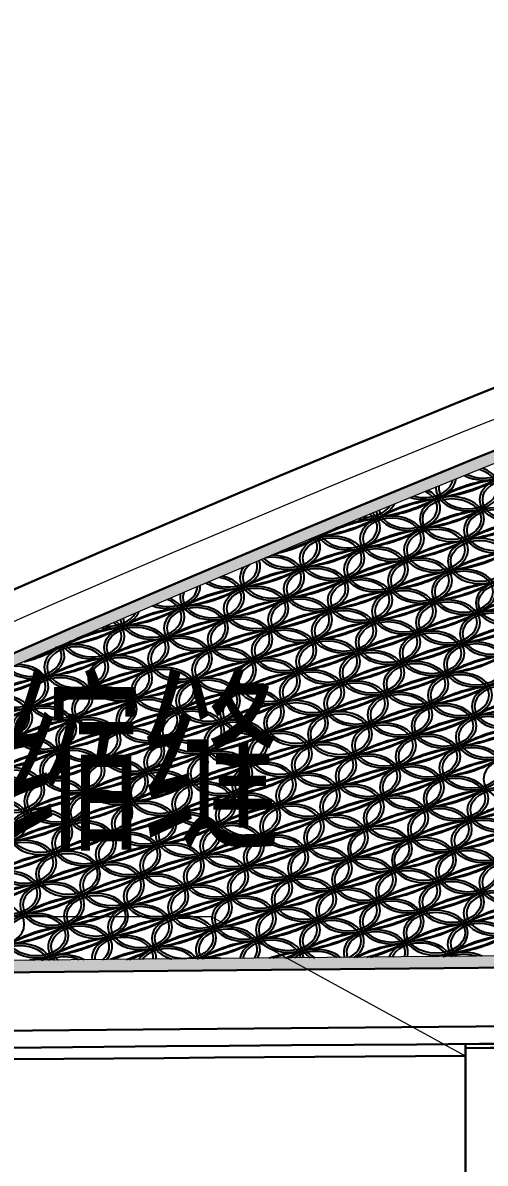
# Model space of a CAD drawing. Extents: x -2611510 to 954358, y -247163 to 181535.
# Drawn here: x 162709 to 170616, y 37993 to 57513 of the extents above; entities that cross this region are included whole.
import ezdxf

# ---------------------------------------------------------------- set-up
doc = ezdxf.new("R2010")
doc.units = 0
doc.linetypes.add('CENTER', pattern=[2, 1.25, -0.25, 0.25, -0.25])
doc.linetypes.add('HIDDEN', pattern=[9.525, 6.35, -3.175])
doc.layers.get('Defpoints').update_dxf_attribs({"color": 8})
for name, color, linetype, lineweight in [('文字', 7, 'Continuous', 15), ('标注', 3, 'Continuous', 18), ('桥 中心线', 5, 'CENTER', 15), ('桥 构造粗实', 1, 'Continuous', 30), ('虚线', 6, 'HIDDEN', 15)]:
    doc.layers.add(name, color=color, linetype=linetype, lineweight=lineweight)
doc.styles.add('仿宋字', font='仿宋_GB2312.TTF', dxfattribs={"width": 0.7})
doc.dimstyles.new('750', dxfattribs={"dimscale": 0, "dimtxt": 2.5, "dimasz": 1, "dimexe": 1, "dimexo": 1, "dimgap": 0, "dimtad": 0, "dimdec": 0, "dimlfac": 0.1, "dimrnd": 0.1, "dimzin": 12, "dimdsep": 46, "dimtxsty": '仿宋字', "dimblk": 'OBLIQUE', "dimcen": -1, "dimclrd": 256, "dimclre": 256, "dimclrt": 256, "dimadec": 4, "dimazin": 0, "dimtp": 2, "dimtm": 3, "dimtfac": 0.5, "dimtdec": 0, "dimtmove": 2, "dimatfit": 3, "dimldrblk": 'OBLIQUE', "dimfxl": 3, "dimfxlon": 1, "dimtvp": 0.7, "dimtolj": 1, "dimtzin": 12, "dimarcsym": 0})

# ---------------------------------------------------------------- blocks, each defined once
blk = doc.blocks.new('332323')
at = {"color": 8}
for centre, major_axis, start_param, end_param in [((-37, 10215), (550, 0), 4.063146, 6.412427), ((-37, 10215), (500, 0), 4.10501, 6.370381), ((-311, 9689), (-550, 0), 6.233264, 10.531022), ((-311, 9689), (-500, 0), 6.1665, 10.598033), ((-1063, 9881), (-550, 0), 7.422785, 9.344007), ((-1063, 9881), (500, 0), 4.352475, 6.130815), ((374, 8660), (1697, 0), 1.707987, 2.30627), ((727, 8132), (-2505, 0), -1.335396, -0.933532), ((-996, 10718), (-1697, 0), 1.707987, 2.30627), ((-1348, 11246), (-2505, 0), 1.806196, 2.208061), ((-1336, 9354), (-550, 0), 6.453312, 10.318801), ((-1336, 9354), (-500, 0), 6.415112, 10.357393), ((-2088, 9546), (-550, 0), 7.692764, 9.08154), ((-2088, 9546), (-500, 0), 7.822338, 8.951046), ((-651, 8326), (1697, 0), 1.707987, 2.30627), ((-299, 7797), (-2505, 0), -1.335396, -0.933532), ((-2021, 10383), (-1697, 0), 1.707987, 2.30627), ((-2374, 10912), (-2505, 0), 1.806196, 2.208061), ((-585, 9163), (-550, 0), 3.141593, 9.424778), ((-2362, 9020), (550, 0), 3.523627, 6.973313), ((-2362, 9020), (500, 0), 3.508012, 6.989226), ((-1610, 8828), (-550, 0), 3.141593, 9.424778), ((-1610, 8828), (-500, 0), 3.141593, 9.424778), ((101, 8134), (1697, 0), 1.707987, 2.30627), ((453, 7605), (-2505, 0), -1.335396, -0.933532), ((-1270, 10191), (-1697, 0), 1.707987, 2.30627), ((-1622, 10720), (2505, 0), -1.335396, -0.933532), ((167, 8971), (-550, 0), 3.141593, 9.424778), ((167, 8971), (-500, 0), 3.141593, 9.424778), ((-1676, 7991), (1697, 0), 1.707987, 2.30627), ((-1324, 7462), (-2505, 0), -1.335396, -0.933532), ((-3047, 10048), (-1697, 0), 1.707987, 2.30627), ((-3399, 10577), (-2505, 0), 1.806196, 2.208061), ((-858, 8637), (-550, 0), 3.141593, 9.424778), ((-858, 8637), (-500, 0), 3.141593, 9.424778), ((852, 7943), (1697, 0), 1.707987, 2.30627), ((1205, 7414), (-2505, 0), -1.335396, -0.933532), ((-518, 10000), (-1697, 0), 1.707987, 2.30627), ((-870, 10529), (2505, 0), -1.335396, -0.933532), ((-3387, 8685), (550, 0), 3.73724, 6.767796), ((-3387, 8685), (500, 0), 3.742717, 6.762578), ((-4072, 9713), (-1697, 0), 1.858446, 2.30627), ((-4424, 10242), (-2505, 0), 1.947419, 2.208061), ((-2350, 7128), (-2505, 0), -1.335396, -1.305046), ((-2702, 7656), (1697, 0), 1.707987, 1.741871), ((-3113, 9211), (550, 0), 5.01341, 5.484842), ((-925, 7799), (-1697, 0), -1.433605, -0.835323), ((-572, 7271), (-2505, 0), -1.335396, -0.933532), ((-2295, 9857), (1697, 0), -1.433605, -0.835323), ((-2647, 10385), (2505, 0), -1.335396, -0.933532), ((-173, 7608), (-1697, 0), -1.433605, -0.835323), ((179, 7079), (-2505, 0), -1.335396, -0.933532), ((-1543, 9665), (-1697, 0), 1.707987, 2.30627), ((-1896, 10194), (-2505, 0), 1.806196, 2.208061), ((-106, 8445), (-550, 0), 3.141593, 9.424778), ((-1950, 7465), (-1697, 0), -1.433605, -0.835323), ((-1598, 6936), (-2505, 0), -1.335396, -0.933532), ((-3320, 9522), (1697, 0), -1.433605, -0.835323), ((-3673, 10051), (-2505, 0), 1.806196, 2.208061), ((-1884, 8302), (-550, 0), 3.141593, 9.424778), ((-1884, 8302), (-500, 0), 3.141593, 9.424778), ((579, 7416), (1697, 0), 1.707987, 2.30627), ((931, 6888), (-2505, 0), -1.335396, -0.933532), ((-792, 9474), (-1697, 0), 1.707987, 2.30627), ((-1144, 10002), (-2505, 0), 1.806196, 2.208061), ((-4412, 8350), (550, 0), 3.961894, 6.551284), ((-4412, 8350), (500, 0), 3.990247, 6.523189), ((-3661, 8159), (-550, 0), 5.788379, 11.002595), ((-3661, 8159), (-500, 0), 5.580646, 11.20918), ((-1198, 7273), (1697, 0), 1.707987, 2.30627), ((-846, 6744), (-2505, 0), -1.335396, -0.933532), ((-2569, 9330), (-1697, 0), 1.707987, 2.30627), ((-2921, 9859), (2505, 0), -1.335396, -0.933532), ((-1132, 8110), (-550, 0), 3.141593, 9.424778), ((-1132, 8110), (-500, 0), 3.141593, 9.424778), ((-2975, 7130), (1697, 0), 1.707987, 2.30627), ((-2623, 6601), (-2505, 0), -1.335396, -0.933532), ((-4346, 9187), (-1697, 0), 1.707987, 2.30627), ((-4698, 9716), (2505, 0), -1.335396, -0.933532), ((-447, 7082), (1697, 0), 1.707987, 2.30627), ((-94, 6553), (-2505, 0), -1.335396, -0.933532), ((-1817, 9139), (1697, 0), -1.433605, -0.835323), ((-2169, 9668), (2505, 0), -1.335396, -0.933532), ((-380, 7919), (-550, 0), 3.141593, 9.424778), ((-380, 7919), (-500, 0), 3.141593, 9.424778), ((-5438, 8016), (-550, 0), 7.35256, 9.451997), ((-5438, 8016), (500, 0), 4.269244, 6.25244), ((-4686, 7824), (-550, 0), 6.136792, 10.663146), ((-4686, 7824), (-500, 0), 6.050057, 10.749428), ((-2224, 6939), (1697, 0), 1.707987, 2.30627), ((-1871, 6410), (-2505, 0), -1.335396, -0.933532), ((-3594, 8996), (1697, 0), -1.433605, -0.835323), ((-3946, 9525), (-2505, 0), 1.806196, 2.208061), ((305, 6890), (-1697, 0), -1.433605, -0.835323), ((657, 6361), (-2505, 0), -1.335396, -0.933532), ((-1065, 8947), (1697, 0), -1.433605, -0.835323), ((-1417, 9476), (-2505, 0), 1.806196, 2.208061), ((372, 7727), (-550, 0), 3.141593, 9.424778), ((-4001, 6795), (1697, 0), 1.707987, 2.30627), ((-3649, 6267), (-2505, 0), -1.335396, -0.933532), ((-5371, 8853), (1697, 0), -1.433605, -0.835323), ((-5723, 9381), (-2505, 0), 1.806196, 2.208061), ((-3182, 7441), (-550, 0), 3.141593, 9.424778), ((-1472, 6747), (-1697, 0), -1.433605, -0.835323), ((-1120, 6218), (2505, 0), 1.806196, 2.208061), ((-2842, 8804), (-1697, 0), 1.707987, 2.30627), ((-3195, 9333), (-2505, 0), 1.806196, 2.208061), ((-1405, 7584), (-550, 0), 3.141593, 9.424778), ((-1405, 7584), (-500, 0), 3.141593, 9.424778), ((1057, 6699), (1697, 0), 1.707987, 2.30627), ((1409, 6170), (-2505, 0), -1.335396, -0.933532), ((-313, 8756), (-1697, 0), 1.707987, 2.30627), ((-666, 9285), (2505, 0), -1.335396, -0.933532), ((-5711, 7489), (-550, 0), 6.412753, 10.395489), ((-5711, 7489), (-500, 0), 6.367151, 10.440796), ((-5026, 6461), (1697, 0), 1.707987, 2.30627), ((-4674, 5932), (-2505, 0), -1.335396, -0.933532), ((-6397, 8518), (-1697, 0), 1.707987, 2.30627), ((-6749, 9047), (2505, 0), -1.335396, -0.933532), ((-4960, 7298), (-550, 0), 3.141593, 9.424778), ((-4960, 7298), (-500, 0), 3.141593, 9.424778), ((-3249, 6604), (1697, 0), 1.707987, 2.30627), ((-2897, 6075), (-2505, 0), -1.335396, -0.933532), ((-4619, 8661), (-1697, 0), 1.707987, 2.30627), ((-4972, 9190), (2505, 0), -1.335396, -0.933532), ((-3182, 7441), (-500, 0), 3.141593, 9.424778), ((-720, 6556), (-1697, 0), -1.433605, -0.835323), ((-368, 6027), (2505, 0), 1.806196, 2.208061), ((-2091, 8613), (-1697, 0), 1.707987, 2.30627), ((-2443, 9141), (-2505, 0), 1.806196, 2.208061), ((-654, 7393), (-550, 0), 3.141593, 9.424778), ((-654, 7393), (-500, 0), 3.141593, 9.424778), ((-6463, 7681), (550, 0), 4.513821, 6.015904), ((-6463, 7681), (500, 0), 4.627947, 5.902379), ((-4274, 6269), (1697, 0), 1.707987, 2.30627), ((-3922, 5740), (-2505, 0), -1.335396, -0.933532), ((-5645, 8326), (1697, 0), -1.433605, -0.835323), ((-5997, 8855), (2505, 0), -1.335396, -0.933532), ((-2497, 6412), (1697, 0), 1.707987, 2.30627), ((-2145, 5884), (-2505, 0), -1.335396, -0.933532), ((-3868, 8469), (-1697, 0), 1.707987, 2.30627), ((-4220, 8998), (2505, 0), -1.335396, -0.933532), ((32, 6364), (1697, 0), 1.707987, 2.30627), ((384, 5835), (-2505, 0), -1.335396, -0.933532), ((-1339, 8421), (1697, 0), -1.433605, -0.835323), ((-1691, 8950), (2505, 0), -1.335396, -0.933532), ((98, 7201), (-550, 0), 3.141593, 9.424778), ((98, 7201), (-500, 0), 3.141593, 9.424778), ((-6737, 7155), (-550, 0), 6.666283, 10.150018), ((-6737, 7155), (-500, 0), 6.648636, 10.167401), ((-6052, 6126), (1697, 0), 1.707987, 2.30627), ((-5699, 5597), (-2505, 0), -1.335396, -0.933532), ((-7422, 8183), (1697, 0), -1.433605, -0.835323), ((-7774, 8712), (-2505, 0), 1.806196, 2.208061), ((-3523, 6078), (-1697, 0), -1.433605, -0.835323), ((-3170, 5549), (-2505, 0), -1.335396, -0.933532), ((-4893, 8135), (1697, 0), -1.433605, -0.835323), ((-5245, 8664), (-2505, 0), 1.806196, 2.208061), ((-1746, 6221), (1697, 0), 1.707987, 2.30627), ((-1393, 5692), (-2505, 0), -1.335396, -0.933532), ((-3116, 8278), (1697, 0), -1.433605, -0.835323), ((-3468, 8807), (-2505, 0), 1.806196, 2.208061), ((783, 6172), (1697, 0), 1.707987, 2.30627), ((1136, 5644), (-2505, 0), -1.335396, -0.933532), ((-587, 8230), (-1697, 0), 1.707987, 2.30627), ((-939, 8758), (-2505, 0), 1.806196, 2.208061), ((-7488, 7346), (550, 0), 5.031745, 5.508032), ((-5300, 5934), (-1697, 0), -1.433605, -0.835323), ((-4948, 5406), (-2505, 0), -1.335396, -0.933532), ((-6670, 7992), (-1697, 0), 1.707987, 2.30627), ((-7022, 8520), (-2505, 0), 1.806196, 2.208061), ((-5233, 6772), (-550, 0), 3.141593, 9.424778), ((-5233, 6772), (-500, 0), 3.141593, 9.424778), ((-2771, 5886), (1697, 0), 1.707987, 2.30627), ((-2419, 5357), (-2505, 0), -1.335396, -0.933532), ((-4141, 7943), (-1697, 0), 1.707987, 2.30627), ((-4494, 8472), (2505, 0), -1.335396, -0.933532), ((-2704, 6723), (-550, 0), 3.141593, 9.424778), ((-2704, 6723), (-500, 0), 3.141593, 9.424778), ((-994, 6029), (-1697, 0), -1.433605, -0.835323), ((-642, 5500), (2505, 0), 1.806196, 2.208061), ((-2364, 8086), (1697, 0), -1.433605, -0.835323), ((-2716, 8615), (-2505, 0), 1.806196, 2.208061), ((-175, 6675), (-550, 0), 3.141593, 9.424778), ((-7762, 6820), (-550, 0), 6.917064, 9.907089), ((-7762, 6820), (-500, 0), 6.924307, 9.899554), ((-8447, 7848), (-1697, 0), 1.895107, 2.30627), ((-8800, 8377), (2505, 0), -1.16048, -0.933532), ((-7010, 6628), (-550, 0), 3.141593, 9.424778), ((-7010, 6628), (-500, 0), 3.141593, 9.424778), ((-6725, 5263), (-2505, 0), -1.335396, -1.310343), ((-7077, 5791), (1697, 0), 1.707987, 1.736521), ((-4548, 5743), (1697, 0), 1.707987, 2.30627), ((-4196, 5214), (-2505, 0), -1.335396, -0.933532), ((-5918, 7800), (-1697, 0), 1.707987, 2.30627), ((-6271, 8329), (2505, 0), -1.335396, -0.933532), ((-4481, 6580), (-550, 0), 3.141593, 9.424778), ((-4481, 6580), (-500, 0), 3.141593, 9.424778), ((-2019, 5695), (1697, 0), 1.707987, 2.30627), ((-1667, 5166), (-2505, 0), -1.335396, -0.933532), ((-3390, 7752), (-1697, 0), 1.707987, 2.30627), ((-3742, 8281), (2505, 0), -1.335396, -0.933532), ((-242, 5838), (1697, 0), 1.707987, 2.30627), ((110, 5309), (-2505, 0), -1.335396, -0.933532), ((-1612, 7895), (-1697, 0), 1.707987, 2.30627), ((-1965, 8424), (-2505, 0), 1.806196, 2.208061), ((-175, 6675), (-500, 0), 3.141593, 9.424778), ((-8036, 6294), (550, 0), 2.74222, 7.804796), ((-8036, 6294), (500, 0), 2.579458, 7.968499), ((-6325, 5600), (1697, 0), 1.707987, 2.30627), ((-5973, 5071), (-2505, 0), -1.335396, -0.933532), ((-7696, 7657), (-1697, 0), 1.707987, 2.30627), ((-8048, 8186), (2505, 0), -1.335396, -0.933532), ((-6259, 6437), (-550, 0), 3.141593, 9.424778), ((-6259, 6437), (-500, 0), 3.141593, 9.424778), ((-3796, 5551), (1697, 0), 1.707987, 2.30627), ((-3444, 5023), (-2505, 0), -1.335396, -0.933532), ((-5167, 7609), (-1697, 0), 1.707987, 2.30627), ((-5519, 8137), (2505, 0), -1.335396, -0.933532), ((-3730, 6388), (-550, 0), 3.141593, 9.424778), ((-3730, 6388), (-500, 0), 3.141593, 9.424778), ((-1267, 5503), (1697, 0), 1.707987, 2.30627), ((-915, 4974), (-2505, 0), -1.335396, -0.933532), ((-2638, 7560), (-1697, 0), 1.707987, 2.30627), ((-2990, 8089), (-2505, 0), 1.806196, 2.208061), ((510, 5646), (-1697, 0), -1.433605, -0.835323), ((862, 5117), (-2505, 0), -1.335396, -0.933532), ((-861, 7703), (1697, 0), -1.433605, -0.835323), ((-1213, 8232), (2505, 0), -1.335396, -0.933532), ((-5573, 5408), (1697, 0), 1.707987, 2.30627), ((-5221, 4879), (-2505, 0), -1.335396, -0.933532), ((-6944, 7465), (-1697, 0), 1.707987, 2.30627), ((-7296, 7994), (-2505, 0), 1.806196, 2.208061), ((-3045, 5360), (1697, 0), 1.707987, 2.30627), ((-2692, 4831), (-2505, 0), -1.335396, -0.933532), ((-4415, 7417), (1697, 0), -1.433605, -0.835323), ((-4767, 7946), (-2505, 0), 1.806196, 2.208061), ((-516, 5312), (-1697, 0), -1.433605, -0.835323), ((-163, 4783), (2505, 0), 1.806196, 2.208061), ((-1886, 7369), (-1697, 0), 1.707987, 2.30627), ((-2238, 7897), (-2505, 0), 1.806196, 2.208061), ((-449, 6149), (-550, 0), 3.141593, 9.424778), ((-449, 6149), (-500, 0), 3.141593, 9.424778), ((-7351, 5265), (-1697, 0), -1.433605, -0.835323), ((-6998, 4736), (2505, 0), 1.806196, 2.208061), ((-8721, 7322), (1697, 0), -1.433605, -0.835323), ((-9073, 7851), (-2505, 0), 1.806196, 2.208061), ((-6599, 5074), (-1697, 0), -1.433605, -0.835323), ((-6247, 4545), (-2505, 0), -1.335396, -0.933532), ((-7969, 7131), (-1697, 0), 1.707987, 2.30627), ((-8321, 7660), (-2505, 0), 1.806196, 2.208061), ((-4822, 5217), (-1697, 0), -1.433605, -0.835323), ((-4469, 4688), (-2505, 0), -1.335396, -0.933532), ((-6192, 7274), (-1697, 0), 1.707987, 2.30627), ((-6544, 7803), (-2505, 0), 1.806196, 2.208061), ((-4755, 6054), (-550, 0), 3.141593, 9.424778), ((-4755, 6054), (-500, 0), 3.141593, 9.424778), ((-4003, 5862), (-550, 0), 3.141593, 9.424778), ((-2293, 5168), (1697, 0), 1.707987, 2.30627), ((-1941, 4640), (-2505, 0), -1.335396, -0.933532), ((-3663, 7226), (-1697, 0), 1.707987, 2.30627), ((-4015, 7754), (2505, 0), -1.335396, -0.933532), ((-2226, 6005), (-550, 0), 3.141593, 9.424778), ((-2226, 6005), (-500, 0), 3.141593, 9.424778), ((236, 5120), (1697, 0), 1.707987, 2.30627), ((588, 4591), (-2505, 0), -1.335396, -0.933532), ((-1134, 7177), (-1697, 0), 1.707987, 2.30627), ((-1487, 7706), (2505, 0), -1.335396, -0.933532), ((303, 5957), (-550, 0), 3.141593, 9.424778), ((303, 5957), (-500, 0), 3.141593, 9.424778), ((-8309, 5767), (-550, 0), 3.141593, 9.424778), ((-8309, 5767), (-500, 0), 3.141593, 9.424778), ((-5847, 4882), (1697, 0), 1.707987, 2.30627), ((-5495, 4353), (-2505, 0), -1.335396, -0.933532), ((-7217, 6939), (-1697, 0), 1.707987, 2.30627), ((-7570, 7468), (2505, 0), -1.335396, -0.933532), ((-5780, 5719), (-550, 0), 3.141593, 9.424778), ((-5780, 5719), (-500, 0), 3.141593, 9.424778), ((-4070, 5025), (1697, 0), 1.707987, 2.30627), ((-3718, 4496), (-2505, 0), -1.335396, -0.933532), ((-5440, 7082), (-1697, 0), 1.707987, 2.30627), ((-5793, 7611), (2505, 0), -1.335396, -0.933532), ((-4003, 5862), (-500, 0), 3.141593, 9.424778), ((-3252, 5671), (-550, 0), 3.141593, 9.424778), ((-1541, 4977), (1697, 0), 1.707987, 2.30627), ((-1189, 4448), (-2505, 0), -1.335396, -0.933532), ((-2911, 7034), (-1697, 0), 1.707987, 2.30627), ((-3264, 7563), (2505, 0), -1.335396, -0.933532), ((988, 4928), (1697, 0), 1.707987, 2.30627), ((1340, 4400), (-2505, 0), -1.335396, -0.933532), ((-383, 6986), (1697, 0), -1.433605, -0.835323), ((-735, 7514), (2505, 0), -1.335396, -0.933532), ((-7624, 4739), (1697, 0), 1.707987, 2.30627), ((-7272, 4210), (-2505, 0), -1.335396, -0.933532), ((-8995, 6796), (-1697, 0), 1.707987, 2.30627), ((-9347, 7325), (2505, 0), -1.335396, -0.933532), ((-7558, 5576), (-550, 0), 3.141593, 9.424778), ((-7558, 5576), (-500, 0), 3.141593, 9.424778), ((-5095, 4690), (1697, 0), 1.707987, 2.30627), ((-4743, 4162), (-2505, 0), -1.335396, -0.933532), ((-6466, 6748), (1697, 0), -1.433605, -0.835323), ((-6818, 7276), (-2505, 0), 1.806196, 2.208061), ((-3318, 4834), (1697, 0), 1.707987, 2.30627), ((-2966, 4305), (-2505, 0), -1.335396, -0.933532), ((-4689, 6891), (-1697, 0), 1.707987, 2.30627), ((-5041, 7420), (2505, 0), -1.335396, -0.933532), ((-2500, 5479), (-550, 0), 3.141593, 9.424778), ((-789, 4785), (-1697, 0), -1.433605, -0.835323), ((-437, 4256), (-2505, 0), -1.335396, -0.933532), ((-2160, 6842), (1697, 0), -1.433605, -0.835323), ((-2512, 7371), (-2505, 0), 1.806196, 2.208061), ((-6872, 4547), (-1697, 0), -1.433605, -0.835323), ((-6520, 4019), (2505, 0), 1.806196, 2.208061), ((-8243, 6604), (-1697, 0), 1.707987, 2.30627), ((-8595, 7133), (2505, 0), -1.335396, -0.933532), ((-4344, 4499), (-1697, 0), -1.433605, -0.835323), ((-3991, 3970), (-2505, 0), -1.335396, -0.933532), ((-5714, 6556), (-1697, 0), 1.707987, 2.30627), ((-6066, 7085), (-2505, 0), 1.806196, 2.208061), ((-4277, 5336), (-550, 0), 3.141593, 9.424778), ((-4277, 5336), (-500, 0), 3.141593, 9.424778), ((-2566, 4642), (1697, 0), 1.707987, 2.30627), ((-2214, 4113), (-2505, 0), -1.335396, -0.933532), ((-3937, 6699), (1697, 0), -1.433605, -0.835323), ((-4289, 7228), (-2505, 0), 1.806196, 2.208061), ((-1748, 5288), (-550, 0), 3.141593, 9.424778), ((-38, 4594), (-1697, 0), -1.433605, -0.835323), ((315, 4065), (2505, 0), 1.806196, 2.208061), ((-1408, 6651), (-1697, 0), 1.707987, 2.30627), ((-1760, 7180), (-2505, 0), 1.806196, 2.208061), ((29, 5431), (-550, 0), 3.141593, 9.424778), ((29, 5431), (-500, 0), 3.141593, 9.424778), ((-6121, 4356), (1697, 0), 1.707987, 2.30627), ((-5768, 3827), (-2505, 0), -1.335396, -0.933532), ((-7491, 6413), (-1697, 0), 1.707987, 2.30627), ((-7843, 6942), (-2505, 0), 1.806196, 2.208061), ((-3592, 4307), (1697, 0), 1.707987, 2.30627), ((-3240, 3779), (-2505, 0), -1.335396, -0.933532), ((-4962, 6365), (-1697, 0), 1.707987, 2.30627), ((-5314, 6893), (2505, 0), -1.335396, -0.933532), ((-3525, 5144), (-550, 0), 3.141593, 9.424778), ((-3525, 5144), (-500, 0), 3.141593, 9.424778), ((-1815, 4451), (1697, 0), 1.707987, 2.30627), ((-1462, 3922), (2505, 0), 1.806196, 2.208061), ((-3185, 6508), (-1697, 0), 1.707987, 2.30627), ((-3537, 7037), (2505, 0), -1.335396, -0.933532), ((-1748, 5288), (-500, 0), 3.141593, 9.424778), ((714, 4402), (1697, 0), 1.707987, 2.30627), ((1067, 3873), (2505, 0), 1.806196, 2.208061), ((-656, 6459), (-1697, 0), 1.707987, 2.30627), ((-1008, 6988), (-2505, 0), 1.806196, 2.208061), ((-7831, 5050), (-550, 0), 3.141593, 9.424778), ((-7831, 5050), (-500, 0), 3.141593, 9.424778), ((-5369, 4164), (1697, 0), 1.707987, 2.30627), ((-5017, 3635), (-2505, 0), -1.335396, -0.933532), ((-6739, 6221), (-1697, 0), 1.707987, 2.30627), ((-7092, 6750), (2505, 0), -1.335396, -0.933532), ((-5302, 5001), (-550, 0), 3.141593, 9.424778), ((-5302, 5001), (-500, 0), 3.141593, 9.424778), ((-2840, 4116), (1697, 0), 1.707987, 2.30627), ((-2488, 3587), (-2505, 0), -1.335396, -0.933532), ((-4210, 6173), (1697, 0), -1.433605, -0.835323), ((-4563, 6702), (2505, 0), -1.335396, -0.933532), ((-1063, 4259), (1697, 0), 1.707987, 2.30627), ((-711, 3730), (-2505, 0), -1.335396, -0.933532), ((-2433, 6316), (-1697, 0), 1.707987, 2.30627), ((-2786, 6845), (2505, 0), -1.335396, -0.933532), ((-7146, 4021), (1697, 0), 1.707987, 2.30627), ((-6794, 3492), (-2505, 0), -1.335396, -0.933532), ((-8516, 6078), (-1697, 0), 1.707987, 2.30627), ((-8869, 6607), (-2505, 0), 1.806196, 2.208061), ((-4617, 3973), (1697, 0), 1.707987, 2.30627), ((-4265, 3444), (-2505, 0), -1.335396, -0.933532), ((-5988, 6030), (1697, 0), -1.433605, -0.835323), ((-6340, 6559), (-2505, 0), 1.806196, 2.208061), ((-2088, 3924), (-1697, 0), -1.433605, -0.835323), ((-1736, 3396), (-2505, 0), -1.335396, -0.933532), ((-3459, 5982), (1697, 0), -1.433605, -0.835323), ((-3811, 6510), (-2505, 0), 1.806196, 2.208061), ((-311, 4068), (1697, 0), 1.707987, 2.30627), ((41, 3539), (-2505, 0), -1.335396, -0.933532), ((-1682, 6125), (1697, 0), -1.433605, -0.835323), ((-2034, 6653), (-2505, 0), 1.806196, 2.208061), ((507, 4713), (-550, 0), 3.141593, 9.424778), ((-8105, 4523), (-550, 0), 3.141593, 9.424778), ((-6394, 3830), (-1697, 0), -1.433605, -0.835323), ((-6042, 3301), (2505, 0), 1.806196, 2.208061), ((-7765, 5887), (-1697, 0), 1.707987, 2.30627), ((-8117, 6416), (-2505, 0), 1.806196, 2.208061), ((-6328, 4667), (-550, 0), 3.141593, 9.424778), ((-6328, 4667), (-500, 0), 3.141593, 9.424778), ((-3865, 3781), (-1697, 0), -1.433605, -0.835323), ((-3513, 3252), (-2505, 0), -1.335396, -0.933532), ((-5236, 5838), (-1697, 0), 1.707987, 2.30627), ((-5588, 6367), (-2505, 0), 1.806196, 2.208061), ((-3799, 4618), (-550, 0), 3.141593, 9.424778), ((-3799, 4618), (-500, 0), 3.141593, 9.424778), ((-1337, 3733), (1697, 0), 1.707987, 2.30627), ((-984, 3204), (2505, 0), 1.806196, 2.208061), ((-2707, 5790), (-1697, 0), 1.707987, 2.30627), ((-3059, 6319), (2505, 0), -1.335396, -0.933532), ((-1270, 4570), (-550, 0), 3.141593, 9.424778), ((-1270, 4570), (-500, 0), 3.141593, 9.424778), ((441, 3876), (-1697, 0), -1.433605, -0.835323), ((793, 3347), (2505, 0), 1.806196, 2.208061), ((-930, 5933), (1697, 0), -1.433605, -0.835323), ((-1282, 6462), (2505, 0), -1.335396, -0.933532), ((-7353, 4332), (-550, 0), 3.141593, 9.424778), ((-5643, 3638), (1697, 0), 1.707987, 2.30627), ((-5290, 3109), (-2505, 0), -1.335396, -0.933532), ((-7013, 5695), (-1697, 0), 1.707987, 2.30627), ((-7365, 6224), (2505, 0), -1.335396, -0.933532), ((-5576, 4475), (-550, 0), 3.141593, 9.424778), ((-5576, 4475), (-500, 0), 3.141593, 9.424778), ((-3114, 3590), (1697, 0), 1.707987, 2.30627), ((-2761, 3061), (2505, 0), 1.806196, 2.208061), ((-4484, 5647), (-1697, 0), 1.707987, 2.30627), ((-4836, 6176), (2505, 0), -1.335396, -0.933532), ((-3047, 4427), (-550, 0), 3.141593, 9.424778), ((-3047, 4427), (-500, 0), 3.141593, 9.424778), ((-585, 3541), (1697, 0), 1.707987, 2.30627), ((-232, 3013), (-2505, 0), -1.335396, -0.933532), ((-1955, 5598), (-1697, 0), 1.707987, 2.30627), ((-2307, 6127), (2505, 0), -1.335396, -0.933532), ((-7420, 3495), (1697, 0), 1.707987, 2.30627), ((-7067, 2966), (-2505, 0), -1.335396, -0.933532), ((-8790, 5552), (-1697, 0), 1.707987, 2.30627), ((-9142, 6081), (2505, 0), -1.335396, -0.933532), ((-7353, 4332), (-500, 0), 3.141593, 9.424778), ((-4891, 3447), (1697, 0), 1.707987, 2.30627), ((-4538, 2918), (-2505, 0), -1.335396, -0.933532), ((-6261, 5504), (-1697, 0), 1.707987, 2.30627), ((-6613, 6032), (2505, 0), -1.335396, -0.933532), ((-4824, 4284), (-550, 0), 3.141593, 9.424778), ((-4824, 4284), (-500, 0), 3.141593, 9.424778), ((-2362, 3398), (1697, 0), 1.707987, 2.30627), ((-2010, 2869), (-2505, 0), -1.335396, -0.933532), ((-3732, 5455), (-1697, 0), 1.707987, 2.30627), ((-4085, 5984), (2505, 0), -1.335396, -0.933532), ((-2295, 4235), (-550, 0), 3.141593, 9.424778), ((-2295, 4235), (-500, 0), 3.141593, 9.424778), ((167, 3350), (1697, 0), 1.707987, 2.30627), ((519, 2821), (-2505, 0), -1.335396, -0.933532), ((-1203, 5407), (-1697, 0), 1.707987, 2.30627), ((-1556, 5936), (-2505, 0), 1.806196, 2.208061), ((-6668, 3303), (1697, 0), 1.707987, 2.30627), ((-6316, 2775), (-2505, 0), -1.335396, -0.933532), ((-8038, 5360), (-1697, 0), 1.707987, 2.30627), ((-8391, 5889), (2505, 0), -1.335396, -0.933532), ((-4139, 3255), (1697, 0), 1.707987, 2.30627), ((-3787, 2726), (-2505, 0), -1.335396, -0.933532), ((-5509, 5312), (-1697, 0), 1.707987, 2.30627), ((-5862, 5841), (-2505, 0), 1.806196, 2.208061), ((-1610, 3207), (1697, 0), 1.707987, 2.30627), ((-1258, 2678), (-2505, 0), -1.335396, -0.933532), ((-2980, 5264), (1697, 0), -1.433605, -0.835323), ((-3333, 5793), (-2505, 0), 1.806196, 2.208061), ((919, 3158), (-1697, 0), -1.433605, -0.835323), ((1271, 2629), (2505, 0), 1.806196, 2.208061), ((-452, 5215), (-1697, 0), 1.707987, 2.30627), ((-804, 5744), (-2505, 0), 1.806196, 2.208061), ((-7627, 3806), (-550, 0), 3.141593, 9.424778), ((-5916, 3112), (-1697, 0), -1.433605, -0.835323), ((-5564, 2583), (2505, 0), 1.806196, 2.208061), ((-7286, 5169), (1697, 0), -1.433605, -0.835323), ((-7639, 5698), (-2505, 0), 1.806196, 2.208061), ((-3387, 3063), (-1697, 0), -1.433605, -0.835323), ((-3035, 2535), (-2505, 0), -1.335396, -0.933532), ((-4758, 5121), (-1697, 0), 1.707987, 2.30627), ((-5110, 5649), (-2505, 0), 1.806196, 2.208061), ((-3321, 3900), (-550, 0), 3.141593, 9.424778), ((-3321, 3900), (-500, 0), 3.141593, 9.424778), ((-858, 3015), (1697, 0), 1.707987, 2.30627), ((-506, 2486), (-2505, 0), -1.335396, -0.933532), ((-2229, 5072), (-1697, 0), 1.707987, 2.30627), ((-2581, 5601), (2505, 0), -1.335396, -0.933532), ((-792, 3852), (-550, 0), 3.141593, 9.424778), ((-792, 3852), (-500, 0), 3.141593, 9.424778), ((-6941, 2777), (1697, 0), 1.707987, 2.30627), ((-6589, 2248), (-2505, 0), -1.335396, -0.933532), ((-8312, 4834), (-1697, 0), 1.707987, 2.30627), ((-8664, 5363), (-2505, 0), 1.806196, 2.208061), ((-6875, 3614), (-550, 0), 3.141593, 9.424778), ((-6875, 3614), (-500, 0), 3.141593, 9.424778), ((-5164, 2920), (-1697, 0), -1.433605, -0.835323), ((-4812, 2391), (-2505, 0), -1.335396, -0.933532), ((-6535, 4977), (-1697, 0), 1.707987, 2.30627), ((-6887, 5506), (-2505, 0), 1.806196, 2.208061), ((-4413, 2729), (1697, 0), 1.707987, 2.30627), ((-4060, 2200), (-2505, 0), -1.335396, -0.933532), ((-5783, 4786), (-1697, 0), 1.707987, 2.30627), ((-6135, 5315), (2505, 0), -1.335396, -0.933532), ((-4346, 3566), (-550, 0), 3.141593, 9.424778), ((-4346, 3566), (-500, 0), 3.141593, 9.424778), ((-2635, 2872), (1697, 0), 1.707987, 2.30627), ((-2283, 2343), (2505, 0), 1.806196, 2.208061), ((-4006, 4929), (-1697, 0), 1.707987, 2.30627), ((-4358, 5458), (2505, 0), -1.335396, -0.933532), ((-2569, 3709), (-550, 0), 3.141593, 9.424778), ((-2569, 3709), (-500, 0), 3.141593, 9.424778), ((-107, 2824), (1697, 0), 1.707987, 2.30627), ((246, 2295), (-2505, 0), -1.335396, -0.933532), ((-1477, 4881), (-1697, 0), 1.707987, 2.30627), ((-1829, 5409), (2505, 0), -1.335396, -0.933532), ((-6190, 2586), (1697, 0), 1.707987, 2.30627), ((-5837, 2057), (-2505, 0), -1.335396, -0.933532), ((-7560, 4643), (-1697, 0), 1.707987, 2.30627), ((-7912, 5172), (2505, 0), -1.335396, -0.933532), ((-3661, 2537), (1697, 0), 1.707987, 2.30627), ((-3309, 2008), (-2505, 0), -1.335396, -0.933532), ((-5031, 4594), (1697, 0), -1.433605, -0.835323), ((-5384, 5123), (-2505, 0), 1.806196, 2.208061), ((-1884, 2680), (1697, 0), 1.707987, 2.30627), ((-1531, 2152), (-2505, 0), -1.335396, -0.933532), ((-3254, 4738), (-1697, 0), 1.707987, 2.30627), ((-3606, 5266), (2505, 0), -1.335396, -0.933532), ((-1817, 3517), (-550, 0), 3.141593, 9.424778), ((-1065, 3326), (-550, 0), 3.141593, 9.424778), ((645, 2632), (-1697, 0), -1.433605, -0.835323), ((997, 2103), (-2505, 0), -1.335396, -0.933532), ((-725, 4689), (1697, 0), -1.433605, -0.835323), ((-1077, 5218), (-2505, 0), 1.806196, 2.208061), ((-7900, 3279), (-550, 0), 3.141593, 9.424778), ((-7900, 3279), (-500, 0), 3.141593, 9.424778), ((-5438, 2394), (-1697, 0), -1.433605, -0.835323), ((-5086, 1865), (2505, 0), 1.806196, 2.208061), ((-6808, 4451), (-1697, 0), 1.707987, 2.30627), ((-7161, 4980), (2505, 0), -1.335396, -0.933532), ((-5371, 3231), (-550, 0), 3.141593, 9.424778), ((-5371, 3231), (-500, 0), 3.141593, 9.424778), ((-2909, 2346), (-1697, 0), -1.433605, -0.835323), ((-2557, 1817), (-2505, 0), -1.335396, -0.933532), ((-4279, 4403), (-1697, 0), 1.707987, 2.30627), ((-4632, 4932), (-2505, 0), 1.806196, 2.208061), ((-2843, 3183), (-550, 0), 3.141593, 9.424778), ((-2843, 3183), (-500, 0), 3.141593, 9.424778), ((-1132, 2489), (1697, 0), 1.707987, 2.30627), ((-780, 1960), (-2505, 0), -1.335396, -0.933532), ((-2502, 4546), (1697, 0), -1.433605, -0.835323), ((-2855, 5075), (-2505, 0), 1.806196, 2.208061), ((-314, 3134), (-550, 0), 3.141593, 9.424778), ((-7215, 2251), (-1697, 0), -1.433605, -0.835323), ((-6863, 1722), (2505, 0), 1.806196, 2.208061), ((-8585, 4308), (-1697, 0), 1.707987, 2.30627), ((-8938, 4837), (-2505, 0), 1.806196, 2.208061), ((-7149, 3088), (-550, 0), 3.141593, 9.424778), ((-4686, 2203), (1697, 0), 1.707987, 2.30627), ((-4334, 1674), (-2505, 0), -1.335396, -0.933532), ((-6057, 4260), (-1697, 0), 1.707987, 2.30627), ((-6409, 4788), (-2505, 0), 1.806196, 2.208061), ((-2157, 2154), (1697, 0), 1.707987, 2.30627), ((-1805, 1625), (2505, 0), 1.806196, 2.208061), ((-3528, 4211), (-1697, 0), 1.707987, 2.30627), ((-3880, 4740), (2505, 0), -1.335396, -0.933532), ((-2091, 2991), (-550, 0), 3.141593, 9.424778), ((-2091, 2991), (-500, 0), 3.141593, 9.424778), ((-380, 2297), (1697, 0), 1.707987, 2.30627), ((-28, 1769), (2505, 0), 1.806196, 2.208061), ((-1751, 4354), (-1697, 0), 1.707987, 2.30627), ((-2103, 4883), (2505, 0), -1.335396, -0.933532), ((-314, 3134), (-500, 0), 3.141593, 9.424778), ((-8174, 2753), (-550, 0), 3.141593, 9.424778), ((-6463, 2059), (1697, 0), 1.707987, 2.30627), ((-6111, 1531), (-2505, 0), -1.335396, -0.933532), ((-7834, 4117), (-1697, 0), 1.707987, 2.30627), ((-8186, 4645), (2505, 0), -1.335396, -0.933532), ((-6397, 2896), (-550, 0), 3.141593, 9.424778), ((-6397, 2896), (-500, 0), 3.141593, 9.424778), ((-3934, 2011), (1697, 0), 1.707987, 2.30627), ((-3582, 1482), (-2505, 0), -1.335396, -0.933532), ((-5305, 4068), (-1697, 0), 1.707987, 2.30627), ((-5657, 4597), (2505, 0), -1.335396, -0.933532), ((-1406, 1963), (1697, 0), 1.707987, 2.30627), ((-1053, 1434), (-2505, 0), -1.335396, -0.933532), ((-2776, 4020), (1697, 0), -1.433605, -0.835323), ((-3128, 4549), (2505, 0), -1.335396, -0.933532), ((372, 2106), (1697, 0), 1.707987, 2.30627), ((724, 1577), (-2505, 0), -1.335396, -0.933532), ((-999, 4163), (-1697, 0), 1.707987, 2.30627), ((-1351, 4692), (2505, 0), -1.335396, -0.933532), ((-8174, 2753), (-500, 0), 3.141593, 9.424778), ((-7422, 2562), (-550, 0), 3.141593, 9.424778), ((-5712, 1868), (1697, 0), 1.707987, 2.30627), ((-5359, 1339), (-2505, 0), -1.335396, -0.933532), ((-7082, 3925), (1697, 0), -1.433605, -0.835323), ((-7434, 4454), (-2505, 0), 1.806196, 2.208061), ((-3183, 1819), (1697, 0), 1.707987, 2.30627), ((-2830, 1291), (-2505, 0), -1.335396, -0.933532), ((-4553, 3877), (1697, 0), -1.433605, -0.835323), ((-4905, 4405), (-2505, 0), 1.806196, 2.208061), ((-654, 1771), (-1697, 0), -1.433605, -0.835323), ((-302, 1242), (-2505, 0), -1.335396, -0.933532), ((-2024, 3828), (1697, 0), -1.433605, -0.835323), ((-2376, 4357), (-2505, 0), 1.806196, 2.208061), ((-7489, 1725), (-1697, 0), -1.433605, -0.835323), ((-7136, 1196), (-2505, 0), -1.335396, -0.933532), ((-8859, 3782), (1697, 0), -1.433605, -0.835323), ((-9211, 4311), (2505, 0), -1.335396, -0.933532), ((-7422, 2562), (-500, 0), 3.141593, 9.424778), ((-6670, 2370), (-550, 0), 3.141593, 9.424778), ((-4960, 1676), (-1697, 0), -1.433605, -0.835323), ((-4608, 1147), (2505, 0), 1.806196, 2.208061), ((-6330, 3733), (1697, 0), -1.433605, -0.835323), ((-6682, 4262), (-2505, 0), 1.806196, 2.208061), ((-4893, 2513), (-550, 0), 3.141593, 9.424778), ((-4893, 2513), (-500, 0), 3.141593, 9.424778), ((-2431, 1628), (-1697, 0), -1.433605, -0.835323), ((-2079, 1099), (2505, 0), 1.806196, 2.208061), ((-3801, 3685), (-1697, 0), 1.707987, 2.30627), ((-4154, 4214), (-2505, 0), 1.806196, 2.208061), ((-2364, 2465), (-550, 0), 3.141593, 9.424778), ((-2364, 2465), (-500, 0), 3.141593, 9.424778), ((98, 1580), (1697, 0), 1.707987, 2.30627), ((450, 1051), (2505, 0), 1.806196, 2.208061), ((-1272, 3637), (-1697, 0), 1.707987, 2.30627), ((-1625, 4166), (2505, 0), -1.335396, -0.933532), ((164, 2417), (-550, 0), 3.141593, 9.424778), ((164, 2417), (-500, 0), 3.141593, 9.424778), ((-8448, 2227), (-550, 0), 3.141593, 9.424778), ((-6737, 1533), (1697, 0), 1.707987, 2.30627), ((-6385, 1004), (-2505, 0), -1.335396, -0.933532), ((-8107, 3590), (-1697, 0), 1.707987, 2.30627), ((-8460, 4119), (-2505, 0), 1.806196, 2.208061), ((-5919, 2179), (-550, 0), 3.141593, 9.424778), ((-4208, 1485), (1697, 0), 1.707987, 2.30627), ((-3856, 956), (-2505, 0), -1.335396, -0.933532), ((-5578, 3542), (-1697, 0), 1.707987, 2.30627), ((-5931, 4071), (2505, 0), -1.335396, -0.933532), ((-4142, 2322), (-550, 0), 3.141593, 9.424778), ((-4142, 2322), (-500, 0), 3.141593, 9.424778), ((-1679, 1436), (1697, 0), 1.707987, 2.30627), ((-1327, 908), (2505, 0), 1.806196, 2.208061), ((-3050, 3494), (-1697, 0), 1.707987, 2.30627), ((-3402, 4022), (2505, 0), -1.335396, -0.933532), ((-1613, 2273), (-550, 0), 3.141593, 9.424778), ((-1613, 2273), (-500, 0), 3.141593, 9.424778), ((850, 1388), (1697, 0), 1.707987, 2.30627), ((1202, 859), (-2505, 0), -1.335396, -0.933532), ((-521, 3445), (-1697, 0), 1.707987, 2.30627), ((-873, 3974), (2505, 0), -1.335396, -0.933532), ((-5985, 1342), (1697, 0), 1.707987, 2.30627), ((-5633, 813), (-2505, 0), -1.335396, -0.933532), ((-7356, 3399), (-1697, 0), 1.707987, 2.30627), ((-7708, 3928), (2505, 0), -1.335396, -0.933532), ((-5919, 2179), (-500, 0), 3.141593, 9.424778), ((-5167, 1987), (550, 0), 5.132551, 10.601464), ((-3456, 1293), (1697, 0), 1.707987, 2.30627), ((-3104, 764), (-2505, 0), -1.335396, -0.933532), ((-4827, 3350), (-1697, 0), 1.707987, 2.30627), ((-5179, 3879), (2505, 0), -1.335396, -0.933532), ((-3390, 2130), (-550, 0), 3.141593, 9.424778), ((-3390, 2130), (-500, 0), 3.141593, 9.424778), ((-927, 1245), (1697, 0), 1.707987, 2.30627), ((-575, 716), (-2505, 0), -1.335396, -0.933532), ((-2298, 3302), (-1697, 0), 1.707987, 2.30627), ((-2650, 3831), (2505, 0), -1.335396, -0.933532), ((-861, 2082), (-550, 0), 3.141593, 9.424778), ((-7011, 1007), (-1697, 0), -1.433605, -0.835323), ((-6658, 478), (-2505, 0), -1.335396, -0.933532), ((-8381, 3064), (1697, 0), -1.433605, -0.835323), ((-8733, 3593), (-2505, 0), 1.806196, 2.208061), ((-6944, 1844), (550, 0), 5.666986, 10.067028), ((-6944, 1844), (500, 0), 5.592082, 10.141932), ((-5233, 1150), (-1697, 0), -1.433605, -0.835323), ((-4881, 621), (-2505, 0), -1.335396, -0.933532), ((-6604, 3207), (-1697, 0), 1.707987, 2.30627), ((-6956, 3736), (2505, 0), -1.335396, -0.933532), ((-4415, 1796), (550, 0), 5.881403, 9.852611), ((-4415, 1796), (500, 0), 5.836917, 9.897097), ((-2705, 1102), (1697, 0), 1.707987, 2.30627), ((-2352, 573), (-2505, 0), -1.335396, -0.933532), ((-4075, 3159), (1697, 0), -1.433605, -0.835323), ((-4427, 3688), (-2505, 0), 1.806196, 2.208061), ((-2638, 1939), (550, 0), 5.47385, 10.260164), ((-2638, 1939), (500, 0), 5.358797, 10.375217), ((-1886, 1747), (-550, 0), 9.218541, 12.798659), ((-176, 1053), (1697, 0), 1.707987, 2.30627), ((177, 525), (-2505, 0), -1.335396, -0.933532), ((-1546, 3110), (1697, 0), -1.433605, -0.835323), ((-1898, 3639), (-2505, 0), 1.806196, 2.208061), ((-109, 1890), (-550, 0), 8.858728, 13.158471), ((-109, 1890), (-500, 0), 8.791831, 13.225369), ((-6259, 815), (-1697, 0), -1.433605, -0.835323), ((-5907, 287), (2505, 0), 1.806196, 2.208061), ((-7629, 2873), (-1697, 0), 1.707987, 2.30627), ((-7981, 3401), (-2505, 0), 1.806196, 2.208061), ((-6192, 1652), (-550, 0), 9.364464, 12.652735), ((-6192, 1652), (500, 0), 6.215522, 9.518492), ((-4482, 959), (-1697, 0), -1.433605, -0.835323), ((-4129, 430), (-2505, 0), -1.335396, -0.933532), ((-5852, 3016), (1697, 0), -1.433605, -0.835323), ((-6204, 3544), (-2505, 0), 1.806196, 2.208061), ((-3663, 1604), (550, 0), 0.125493, 3.04215), ((-3663, 1604), (500, 0), 0.136795, 3.030849), ((-1953, 910), (-1697, 0), -1.433605, -0.835323), ((-1601, 381), (-2505, 0), -1.335396, -0.933532), ((-3323, 2967), (-1697, 0), 1.707987, 2.30627), ((-3675, 3496), (-2505, 0), 1.806196, 2.208061), ((-1886, 1747), (-500, 0), 9.196199, 12.821001), ((576, 862), (1697, 0), 1.707987, 2.30627), ((928, 333), (-2505, 0), -1.335396, -0.933532), ((-794, 2919), (-1697, 0), 1.707987, 2.30627), ((-1147, 3448), (2505, 0), -1.335396, -0.933532), ((-7969, 1509), (-550, 0), 3.413983, 6.036846), ((-7969, 1509), (-500, 0), 3.440615, 6.010214), ((-5507, 624), (1697, 0), 1.707987, 2.143375), ((-5155, 95), (-2505, 0), -1.335396, -1.057194), ((-7230, 3210), (2505, 0), -1.129003, -0.933532), ((-6877, 2681), (-1697, 0), 2.046191, 2.30627), ((-5441, 1461), (-550, 0), 3.612413, 5.838416), ((-5441, 1461), (-500, 0), 3.662318, 5.788511), ((-3730, 767), (1697, 0), 1.707987, 2.30627), ((-3378, 238), (-2505, 0), -1.335396, -0.933532), ((-5100, 2824), (-1697, 0), 1.707987, 2.30627), ((-5453, 3353), (-2505, 0), 1.806196, 2.208061), ((-2912, 1413), (-550, 0), 3.832925, 5.617904), ((-2912, 1413), (-500, 0), 3.916415, 5.534414), ((-1201, 719), (1697, 0), 1.707987, 2.226097), ((-849, 190), (2505, 0), 1.806196, 2.146855), ((-2924, 3305), (2505, 0), -1.212976, -0.933532), ((-2571, 2776), (1697, 0), -1.214787, -0.835323), ((-1135, 1556), (-550, 0), 3.456937, 5.993892), ((-1135, 1556), (-500, 0), 3.488283, 5.962545), ((-383, 1364), (-550, 0), 4.103869, 5.34696), ((-7284, 481), (1697, 0), 1.707987, 1.887028), ((-6932, -48), (-2505, 0), -1.335396, -1.239243), ((-9007, 3067), (2505, 0), -0.978912, -0.933532), ((-8655, 2538), (-1697, 0), 2.246892, 2.30627), ((-7218, 1318), (-550, 0), 4.036146, 5.414682), ((-7218, 1318), (-500, 0), 4.168486, 5.282342), ((-4689, 1269), (550, 0), 1.290248, 1.877395), ((-2978, 575), (1697, 0), 1.707987, 2.017022), ((-2626, 47), (-2505, 0), -1.335396, -1.150062), ((-4701, 3161), (2505, 0), -1.039653, -0.933532), ((-4349, 2633), (-1697, 0), 2.166733, 2.30627), ((-449, 527), (1697, 0), 1.707987, 1.83843), ((-97, -2), (-2505, 0), -1.335396, -1.269572), ((-2172, 3113), (2505, 0), -0.962555, -0.933532), ((-1820, 2584), (1697, 0), -0.87326, -0.835323), ((-383, 1364), (500, 0), 1.11984, 2.047804)]:
    blk.add_ellipse(centre, major_axis=major_axis, ratio=0.7, start_param=start_param, end_param=end_param, dxfattribs=at)
for centre, major_axis in [((441, 9497), (550, 0)), ((441, 9497), (500, 0)), ((-585, 9163), (500, 0)), ((-2635, 8493), (550, 0)), ((-2635, 8493), (500, 0)), ((-106, 8445), (500, 0)), ((-2909, 7967), (550, 0)), ((-2909, 7967), (500, 0)), ((-3934, 7632), (550, 0)), ((-3934, 7632), (500, 0)), ((-2157, 7776), (550, 0)), ((-2157, 7776), (500, 0)), ((372, 7727), (500, 0)), ((-2431, 7249), (550, 0)), ((-2431, 7249), (500, 0)), ((-4208, 7106), (550, 0)), ((-4208, 7106), (500, 0)), ((-1679, 7058), (550, 0)), ((-1679, 7058), (500, 0)), ((-5985, 6963), (550, 0)), ((-5985, 6963), (500, 0)), ((-3456, 6915), (550, 0)), ((-3456, 6915), (500, 0)), ((-927, 6866), (550, 0)), ((-927, 6866), (500, 0)), ((-1953, 6532), (550, 0)), ((-1953, 6532), (500, 0)), ((-1201, 6340), (550, 0)), ((-1201, 6340), (500, 0)), ((-7284, 6102), (550, 0)), ((-7284, 6102), (500, 0)), ((-5507, 6245), (550, 0)), ((-5507, 6245), (500, 0)), ((-2978, 6197), (550, 0)), ((-2978, 6197), (500, 0)), ((-6532, 5911), (550, 0)), ((-6532, 5911), (500, 0)), ((-1474, 5814), (550, 0)), ((-1474, 5814), (500, 0)), ((-5029, 5528), (550, 0)), ((-5029, 5528), (500, 0)), ((-3252, 5671), (500, 0)), ((-2500, 5479), (500, 0)), ((-723, 5622), (550, 0)), ((-723, 5622), (500, 0)), ((-6806, 5384), (550, 0)), ((-6806, 5384), (500, 0)), ((-6054, 5193), (550, 0)), ((-6054, 5193), (500, 0)), ((-996, 5096), (550, 0)), ((-996, 5096), (500, 0)), ((-2773, 4953), (550, 0)), ((-2773, 4953), (500, 0)), ((-245, 4905), (550, 0)), ((-245, 4905), (500, 0)), ((-7079, 4858), (550, 0)), ((-7079, 4858), (500, 0)), ((-4551, 4810), (550, 0)), ((-4551, 4810), (500, 0)), ((-2022, 4761), (550, 0)), ((-2022, 4761), (500, 0)), ((-8105, 4523), (500, 0)), ((-518, 4378), (550, 0)), ((-518, 4378), (500, 0)), ((-6601, 4140), (550, 0)), ((-6601, 4140), (500, 0)), ((234, 4187), (550, 0)), ((234, 4187), (500, 0)), ((-8378, 3997), (550, 0)), ((-8378, 3997), (500, 0)), ((-5850, 3949), (550, 0)), ((-5850, 3949), (500, 0)), ((-4072, 4092), (550, 0)), ((-4072, 4092), (500, 0)), ((-1544, 4044), (550, 0)), ((-1544, 4044), (500, 0)), ((-7627, 3806), (500, 0)), ((-5098, 3757), (550, 0)), ((-5098, 3757), (500, 0)), ((-40, 3661), (550, 0)), ((-40, 3661), (500, 0)), ((-6123, 3423), (550, 0)), ((-6123, 3423), (500, 0)), ((-3594, 3374), (550, 0)), ((-3594, 3374), (500, 0)), ((-1817, 3517), (500, 0)), ((-1065, 3326), (500, 0)), ((-7149, 3088), (500, 0)), ((-4620, 3040), (550, 0)), ((-4620, 3040), (500, 0)), ((438, 2943), (550, 0)), ((438, 2943), (500, 0)), ((-3868, 2848), (550, 0)), ((-3868, 2848), (500, 0)), ((-1339, 2800), (550, 0)), ((-1339, 2800), (500, 0)), ((-5645, 2705), (550, 0)), ((-5645, 2705), (500, 0)), ((-3116, 2656), (550, 0)), ((-3116, 2656), (500, 0)), ((-587, 2608), (550, 0)), ((-587, 2608), (500, 0)), ((-6670, 2370), (500, 0)), ((-7696, 2035), (550, 0)), ((-7696, 2035), (500, 0)), ((-5167, 1987), (500, 0)), ((-861, 2082), (500, 0))]:
    blk.add_ellipse(centre, major_axis=major_axis, ratio=0.7, dxfattribs=at)
blk = doc.blocks.new('_Oblique')
at = {"color": 0, "linetype": 'ByBlock', "lineweight": -2}
blk.add_line((-0.5, -0.5), (0.5, 0.5), dxfattribs=at)
blk = doc.blocks.new('*D302')
at = {"layer": 'Defpoints', "color": 0, "transparency": 16777216}
for p in [(172282, 73637), (172282, 38667), (170282, 31213)]:
    blk.add_point(p, dxfattribs=at)
at = {"layer": '标注', "lineweight": -2, "transparency": 16777216}
for p, q in [((170282, 71637), (170282, 74637)), ((172282, 71637), (172282, 74637)), ((170282, 73637), (172282, 73637))]:
    blk.add_line(p, q, dxfattribs=at)
at = {"layer": '标注', "lineweight": -2, "transparency": 16777216, "xscale": 1000.0000020837, "yscale": 1000.0000020837, "zscale": 1000.0000020837, "rotation": 180}
blk.add_blockref('_Oblique', (170282, 73637), dxfattribs=at)
at = {"layer": '标注', "lineweight": -2, "transparency": 16777216, "xscale": 1000.0000020837, "yscale": 1000.0000020837, "zscale": 1000.0000020837}
blk.add_blockref('_Oblique', (172282, 73637), dxfattribs=at)
at = {"layer": '标注', "transparency": 16777216, "insert": (171282, 75887), "char_height": 2500, "attachment_point": 5, "style": '仿宋字'}
blk.add_mtext('\\A1;200', dxfattribs=at)
blk = doc.blocks.new('*D348')
at = {"layer": 'Defpoints', "color": 0}
for p in [(374282, 83145), (170282, 72375), (374282, 37143)]:
    blk.add_point(p, dxfattribs=at)
at = {"layer": '标注', "lineweight": -2}
for p, q in [((170282, 81145), (170282, 84145)), ((374282, 81145), (374282, 84145)), ((170282, 83145), (374282, 83145))]:
    blk.add_line(p, q, dxfattribs=at)
at = {"layer": '标注', "lineweight": -2, "xscale": 1000.0000020837, "yscale": 1000.0000020837, "zscale": 1000.0000020837, "rotation": 180}
blk.add_blockref('_Oblique', (170282, 83145), dxfattribs=at)
at = {"layer": '标注', "lineweight": -2, "xscale": 1000.0000020837, "yscale": 1000.0000020837, "zscale": 1000.0000020837}
blk.add_blockref('_Oblique', (374282, 83145), dxfattribs=at)
at = {"layer": '标注', "insert": (272282, 84810), "char_height": 2500, "attachment_point": 5, "style": '仿宋字'}
blk.add_mtext('\\A1;20400', dxfattribs=at)

msp = doc.modelspace()

# ---------------------------------------------------------------- hatches: boundary and pattern name
h = msp.add_hatch(color=8)
h.paths.add_polyline_path([(155492.8, 43527.9), (156491.3, 43991.6), (157489.8, 44451.2), (158488.3, 44906.9), (159486.8, 45358.6), (160485.3, 45806.3), (161483.8, 46250), (162482.3, 46689.8), (163480.7, 47125.5), (164479.2, 47557.3), (165477.6, 47985.1), (166476.1, 48408.9), (167474.5, 48828.8), (168473, 49244.6), (169471.4, 49656.5), (170469.8, 50064.4), (171468.2, 50468.3), (172466.6, 50868.2), (173465, 51264.1), (174463.4, 51656.1), (175461.8, 52044.1), (176460.2, 52428.1), (177458.6, 52808.1), (178456.9, 53184.1), (179455.3, 53556.1), (180453.6, 53924.2), (181452, 54288.3), (182450.3, 54648.4), (183448.7, 55004.5), (184447, 55356.7), (185445.3, 55704.8), (186443.6, 56049), (187441.9, 56389.2), (188440.2, 56725.4), (189438.5, 57057.7), (190436.8, 57385.9), (191435.1, 57710.2), (192433.4, 58030.5), (193431.7, 58346.8), (194429.9, 58659.1), (195428.2, 58967.5), (196426.5, 59271.9), (197424.7, 59572.2), (198422.9, 59868.7), (199421.2, 60161.1), (200419.4, 60449.5), (201417.6, 60734), (202415.9, 61014.5), (203414.1, 61291), (204412.3, 61563.5), (205410.5, 61832.1), (206408.7, 62096.7), (207406.9, 62357.2), (208405.1, 62613.8), (209403.3, 62866.5), (210401.4, 63115.1), (211399.6, 63359.8), (212397.8, 63600.5), (213396, 63837.2), (214394.1, 64069.9), (215392.3, 64298.7), (216390.4, 64523.5), (217388.6, 64744.3), (218386.7, 64961.1), (219384.8, 65173.9), (220383, 65382.8), (221381.1, 65587.6), (222379.2, 65788.5), (223377.3, 65985.5), (224375.5, 66178.4), (225373.6, 66367.4), (226371.7, 66552.3), (227369.8, 66733.3), (228367.9, 66910.4), (229188.8, 67052.7, -0.9291183), (229333.4, 66268.1), (229281.5, 66254.5), (228281.5, 65986.8), (227281.5, 65712.7), (226281.5, 65432.2), (225281.5, 65145.5), (224281.5, 64852.4), (223281.5, 64553), (222281.5, 64247.2), (221281.5, 63935.1), (220281.5, 63616.7), (219281.5, 63291.9), (218281.5, 62960.8), (217281.5, 62623.4), (216281.5, 62279.6), (215281.5, 61929.5), (214281.5, 61573.1), (213281.5, 61210.4), (212281.5, 60841.3), (211281.5, 60465.9), (210281.5, 60084.2), (209281.5, 59696.2), (208281.5, 59301.8), (207281.5, 58901.1), (206281.5, 58494.1), (205281.5, 58080.7), (204281.5, 57661), (203281.5, 57235), (202281.5, 56802.7), (201281.5, 56364.1), (200281.5, 55919.1), (199281.5, 55467.8), (198281.5, 55010.2), (197281.5, 54546.3), (196281.5, 54076), (195281.5, 53599.5), (194281.5, 53116.6), (193281.5, 52627.4), (192281.5, 52131.9), (191281.5, 51630), (190281.5, 51121.8), (189281.5, 50607.4), (188281.5, 50086.6), (187281.5, 49559.5), (186281.5, 49026), (185281.5, 48486.3), (184281.5, 47940.2), (183281.5, 47387.9), (182281.5, 46829.2), (181281.5, 46264.2), (180281.5, 45692.8), (179281.5, 45115.2), (178281.5, 44531.3), (177281.5, 43941), (176281.5, 43344.4), (175281.5, 42741.5), (174281.5, 42132.3), (173281.5, 41516.8), (173025.6, 41357.7), (152285.9, 41168.6, -0.7595159), (152072.4, 41909.1), (152497.2, 42113.1), (153495.8, 42588.7), (154494.3, 43060.3)])
h.paths.add_polyline_path([(173176.3, 41686.9), (172967.7, 41557.2), (152284.1, 41368.6, -0.7425297), (152170, 41734.1), (152583.5, 41932.7), (153581.5, 42408), (154579.4, 42879.3), (155577.3, 43346.7), (156575.3, 43810.1), (157573.2, 44269.4), (158571.1, 44724.8), (159569, 45176.2), (160566.8, 45623.7), (161564.7, 46067.1), (162562.6, 46506.6), (163560.4, 46942.1), (164558.3, 47373.6), (165556.1, 47801.2), (166553.9, 48224.7), (167551.7, 48644.3), (168549.5, 49059.9), (169547.3, 49471.5), (170545.1, 49879.1), (171542.9, 50282.7), (172540.7, 50682.4), (173538.4, 51078.1), (174536.2, 51469.8), (175533.9, 51857.5), (176531.7, 52241.3), (177529.4, 52621), (178527.1, 52996.8), (179524.8, 53368.6), (180522.5, 53736.4), (181520.2, 54100.3), (182517.9, 54460.1), (183515.5, 54816), (184513.2, 55167.9), (185510.8, 55515.9), (186508.5, 55859.8), (187506.1, 56199.8), (188503.7, 56535.8), (189501.3, 56867.8), (190499, 57195.8), (191496.6, 57519.9), (192494.1, 57839.9), (193491.7, 58156), (194489.3, 58468.1), (195486.9, 58776.3), (196484.4, 59080.4), (197482, 59380.6), (198479.5, 59676.8), (199477.1, 59969), (200474.6, 60257.3), (201472.1, 60541.6), (202469.6, 60821.8), (203467.1, 61098.2), (204464.6, 61370.5), (205462.1, 61638.9), (206459.6, 61903.2), (207457.1, 62163.6), (208454.5, 62420.1), (209452, 62672.5), (210449.4, 62921), (211446.9, 63165.5), (212444.3, 63406), (213441.7, 63642.5), (214439.2, 63875.1), (215436.6, 64103.7), (216434, 64328.3), (217431.4, 64548.9), (218428.8, 64765.5), (219426.2, 64978.2), (220423.6, 65186.9), (221420.9, 65391.6), (222418.3, 65592.4), (223415.7, 65789.2), (224413, 65982), (225410.4, 66170.8), (226407.7, 66355.6), (227405.1, 66536.5), (228402.4, 66713.4), (229180.7, 66848.3, -1.0024675), (229282.8, 66461.6), (229230.3, 66447.9), (228229.2, 66179.8), (227228.1, 65905.4), (226226.9, 65624.7), (225225.8, 65337.6), (224224.7, 65044.2), (223223.6, 64744.4), (222222.5, 64438.3), (221221.4, 64125.8), (220220.3, 63807.1), (219219.2, 63482), (218218.1, 63150.5), (217217, 62812.7), (216215.9, 62468.6), (215214.9, 62118.1), (214213.8, 61761.3), (213212.8, 61398.2), (212211.7, 61028.8), (211210.7, 60653), (210209.7, 60270.9), (209208.6, 59882.4), (208207.6, 59487.6), (207206.6, 59086.5), (206205.6, 58679.1), (205204.6, 58265.3), (204203.6, 57845.2), (203202.6, 57418.8), (202201.6, 56986.1), (201200.7, 56547), (200199.7, 56101.6), (199198.8, 55649.9), (198197.8, 55191.9), (197196.9, 54727.5), (196195.9, 54256.8), (195195, 53779.8), (194194.1, 53296.5), (193193.2, 52806.8), (192192.2, 52310.8), (191191.3, 51808.5), (190190.4, 51299.9), (189189.6, 50785), (188188.7, 50263.7), (187187.8, 49736.2), (186186.9, 49202.3), (185186.1, 48662.1), (184185.2, 48115.5), (183184.4, 47562.7), (182183.5, 47003.5), (181182.7, 46438.1), (180181.9, 45866.3), (179181.1, 45288.2), (178180.2, 44703.7), (177179.4, 44113), (176178.6, 43515.9), (175177.8, 42912.6), (174177.1, 42302.9)], flags=16)

# ---------------------------------------------------------------- linework, layer by layer
at = {"layer": '文字'}
for p, q in [((153969.1, 42217.3, 0), (165929.8, 42217.3, 0)), ((165929.8, 42217.3, 0), (170273.5, 39832.6))]:
    msp.add_line(p, q, dxfattribs=at)
at = {"layer": '桥 中心线', "color": 8, "ltscale": 3000}
msp.add_lwpolyline([(171281.5, 50932.1), (170281.5, 50527.6), (169281.5, 50119), (168281.5, 49706.5), (167281.5, 49290), (166281.5, 48869.5), (165281.5, 48445), (164281.5, 48016.6), (163281.5, 47584.1), (162281.5, 47147.7)], dxfattribs=at)
at = {"layer": '桥 构造粗实', "color": 252, "lineweight": 15}
msp.add_line((172967.7, 41557.2), (152284.1, 41368.6), dxfattribs=at)
at = {"layer": '桥 构造粗实'}
for p, q in [((173025.6, 41357.7), (152285.9, 41168.6)), ((171402.6, 40342.9), (146143.1, 40112.6)), ((170281.5, 37452.7), (170281.5, 40032.7))]:
    msp.add_line(p, q, dxfattribs=at)
for points in [[(171094.8, 51395.9), (170093.2, 50990.7), (169091.6, 50581.6), (168090, 50168.4), (167088.5, 49751.2), (166086.9, 49330.1), (165085.4, 48905), (164083.8, 48475.8), (163082.3, 48042.7), (162080.7, 47605.6)], [(171468.2, 50468.3), (170469.8, 50064.4), (169471.4, 49656.5), (168473, 49244.6), (167474.5, 48828.8), (166476.1, 48408.9), (165477.6, 47985.1), (164479.2, 47557.3), (163480.7, 47125.5), (162482.3, 46689.8)]]:
    msp.add_lwpolyline(points, dxfattribs=at)
at = {"layer": '桥 构造粗实', "color": 252, "lineweight": 15}
msp.add_lwpolyline([(171542.9, 50282.7), (170545.1, 49879.1), (169547.3, 49471.5), (168549.5, 49059.9), (167551.7, 48644.3), (166553.9, 48224.7), (165556.1, 47801.2), (164558.3, 47373.6), (163560.4, 46942.1), (162562.6, 46506.6)], dxfattribs=at)
at = {"layer": '桥 构造粗实'}
for points in [[(-29037.3, 36052.2), (60315.8, 38268.2, -0.0054488), (197268, 40171.6), (197282.7, 40171.6, -0.0032499), (340276.9, 39671.2), (340307.2, 39670.9, -0.004873), (457233.3, 37361.8), (511959.2, 35747.4, 0.0000105), (512409.1, 35734.1)], [(170281.5, 39962.7, -0.0010736), (197268, 40101.6), (197282.7, 40101.6, -0.0032499), (340276.9, 39601.2), (340307.2, 39600.9, -0.0014157), (374281.5, 39164.9, -0.0014157)], [(-29037.3, 35852.2), (60315.8, 38068.2, -0.0043752), (170281.5, 39832.7)]]:
    msp.add_lwpolyline(points, format="xyb", dxfattribs=at)
at = {"layer": '虚线', "ltscale": 100, "flags": 128}
msp.add_lwpolyline([(166779, 39938.1), (166779.1, 39938.1)], dxfattribs=at)

# ---------------------------------------------------------------- block references
msp.add_blockref('332323', (170632.7, 39855.3))

# ---------------------------------------------------------------- texts
at = {"layer": '文字', "insert": (152827.7, 46110.7, 0), "char_height": 2500, "attachment_point": 1, "style": '仿宋字'}
msp.add_mtext_dynamic_manual_height_columns(' 240型伸缩缝', width=17187.178, gutter_width=12.5, heights=[0], dxfattribs=at)

# ---------------------------------------------------------------- dimensions: what is measured, and where the dimension line sits
at = {"layer": '标注'}
for base, p1, p2, picture, middle in [((374281.5, 83145.3), (170281.5, 72374.9), (374281.5, 37143.4), '*D348', (272281.5, 84810.2)), ((172281.5, 73637.3), (170281.5, 31212.6), (172281.5, 38667), '*D302', (171281.5, 75887.3))]:
    dim = msp.add_linear_dim(base=base, p1=p1, p2=p2, dimstyle='750', override={"dimscale": 1000.000002, "dimfxl": 2}, dxfattribs=at)
    dim.commit()
    dim.dimension.update_dxf_attribs({"geometry": picture, "text_midpoint": middle})

doc.saveas('drawing.dxf')
